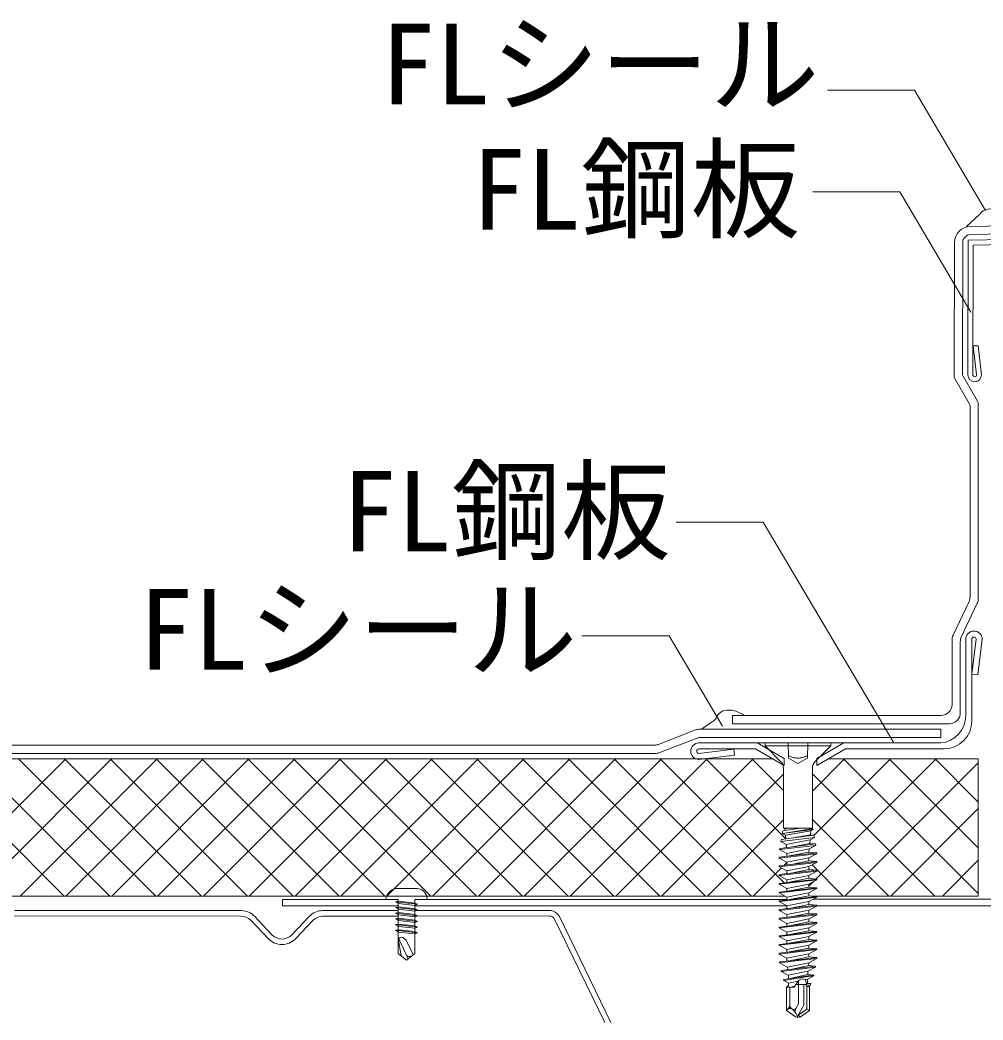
# Model space of a CAD drawing. Units: millimetres, scale not verified. Extents: x -675 to 675, y -471 to 460.
# Drawn here: x 47.5 to 222.9, y -27.2 to 155.1 of the extents above; entities that cross this region are included whole.
import ezdxf
from ezdxf.enums import TextEntityAlignment as Align

# ---------------------------------------------------------------- set-up
doc = ezdxf.new("R2010")
doc.units = ezdxf.units.MM
doc.header["$LTSCALE"] = 5
doc.linetypes.add('DASHED2', pattern=[3, 2, -1])
for name, color, linetype, lineweight in [('1-0_芯・寸法線', 7, 'Continuous', 9), ('1-3_断熱材', 30, 'Continuous', 18), ('1-4_リベットルーフ', 3, 'Continuous', 9), ('1-5_ＦＬ鋼板・ディスク', 7, 'Continuous', 9), ('1-6_アンカー類', 4, 'Continuous', 9), ('1-8_下地など', 7, 'Continuous', 9), ('1-9_下地鋼板', 1, 'Continuous', 9), ('1-D_設備2', 7, 'Continuous', 9)]:
    doc.layers.add(name, color=color, linetype=linetype, lineweight=lineweight)
doc.styles.add('ＭＳ ゴシック', font='')
doc.styles.get('ＭＳ ゴシック').set_extended_font_data('MS Gothic')

msp = doc.modelspace()

# ---------------------------------------------------------------- linework, layer by layer
at = {"layer": '1-0_芯・寸法線'}
for p, q in [((210.436, 142.268), (194.571, 142.268)), ((223.385, 120.374), (210.436, 142.268)), ((207.792, 123.742), (191.927, 123.742)), ((220.742, 101.849), (207.792, 123.742)), ((182.878, 63.563), (167.013, 63.563)), ((206.677, 23.364), (182.878, 63.563)), ((165.727, 42.867), (149.862, 42.867)), ((175.473, 26.39), (165.727, 42.867)), ((119.828, -3.218), (115.935, -3.218)), ((115.881, -5.598), (119.883, -6.063)), ((115.881, -6.638), (119.883, -7.108)), ((115.881, -7.683), (119.883, -8.148)), ((115.881, -8.723), (119.883, -9.188)), ((115.881, -9.763), (119.883, -10.228)), ((115.881, -10.808), (119.883, -11.273)), ((116.382, -12.333), (116.901, -15.438)), ((116.482, -12.378), (118.158, -16.008)), ((117.882, -12.698), (119.073, -15.273))]:
    msp.add_line(p, q, dxfattribs=at)
for points in [[(114.134, -5.148), (116.382, -5.178), (116.382, -15.013), (117.882, -16.263)], [(117.882, -16.263), (119.382, -15.013), (119.382, -5.178), (121.631, -5.148)]]:
    msp.add_lwpolyline(points, dxfattribs=at)
for points in [[(119.379, -6.268), (119.883, -6.063), (119.381, -5.843), (116.398, -5.503), (115.881, -5.598), (116.395, -5.918)], [(119.379, -7.308), (119.883, -7.108), (119.381, -6.888), (116.398, -6.548), (115.881, -6.638), (116.395, -6.958)], [(119.379, -8.353), (119.883, -8.148), (119.381, -7.928), (116.398, -7.588), (115.881, -7.683), (116.395, -8.003)], [(119.379, -9.393), (119.883, -9.188), (119.381, -8.968), (116.398, -8.628), (115.881, -8.723), (116.395, -9.043)], [(119.379, -10.433), (119.883, -10.228), (119.381, -10.013), (116.398, -9.673), (115.881, -9.763), (116.395, -10.088)], [(119.379, -11.478), (119.883, -11.273), (119.381, -11.053), (116.398, -10.713), (115.881, -10.808), (116.395, -11.128)]]:
    msp.add_lwpolyline(points, close=True, dxfattribs=at)
for centre, radius, start, end in [((116.239, -5.308), 2.111, 98.26735, 175.64604), ((119.731, -5.117), 1.901, 359.06843, 87.04545), ((116.997, -12.68), 0.599, 33.78962, 153.66779), ((116.229, -14.125), 2.183, 40.78252, 54.55595), ((118.548, -14.532), 1.08, 231.93253, 274.98137)]:
    msp.add_arc(centre, radius, start, end, dxfattribs=at)
at = {"layer": '1-3_断熱材'}
for p, q in [((-137.989, 20.433), (184.591, 20.433)), ((55.493, -4.567), (30.493, 20.433)), ((30.778, -4.567), (55.778, 20.433)), ((63.843, -4.567), (38.843, 20.433)), ((39.123, -4.567), (64.123, 20.433)), ((72.193, -4.567), (47.193, 20.433)), ((47.473, -4.567), (72.473, 20.433)), ((80.543, -4.567), (55.543, 20.433)), ((55.823, -4.567), (80.823, 20.433)), ((88.893, -4.567), (63.893, 20.433)), ((64.173, -4.567), (89.178, 20.433)), ((97.243, -4.567), (72.243, 20.433)), ((72.528, -4.567), (97.528, 20.433)), ((105.593, -4.567), (80.593, 20.433)), ((80.878, -4.567), (105.878, 20.433)), ((113.943, -4.567), (88.943, 20.433)), ((89.228, -4.567), (114.228, 20.433)), ((122.293, -4.567), (97.293, 20.433)), ((97.578, -4.567), (122.578, 20.433)), ((130.643, -4.567), (105.643, 20.433)), ((105.928, -4.567), (130.928, 20.433)), ((138.993, -4.567), (113.993, 20.433)), ((114.278, -4.567), (139.278, 20.433)), ((147.343, -4.567), (122.343, 20.433)), ((122.628, -4.567), (147.628, 20.433)), ((155.693, -4.567), (130.693, 20.433)), ((130.978, -4.567), (155.978, 20.433)), ((164.043, -4.567), (139.043, 20.433)), ((139.328, -4.567), (164.328, 20.433)), ((172.393, -4.567), (147.393, 20.433)), ((147.678, -4.567), (172.678, 20.433)), ((180.743, -4.567), (155.743, 20.433)), ((156.028, -4.567), (181.028, 20.433)), ((186.681, -2.155), (164.093, 20.433)), ((186.989, 5.887), (172.443, 20.433)), ((186.587, 14.639), (180.793, 20.433)), ((191.847, 14.553), (197.728, 20.433)), ((192.14, 6.496), (206.078, 20.433)), ((192.54, -1.454), (214.428, 20.433)), ((194.763, 20.433), (222.06, 20.433)), ((222.06, -4.129), (197.493, 20.433)), ((222.06, 4.216), (205.843, 20.433)), ((222.06, 12.566), (214.193, 20.433)), ((222.06, 20.433), (222.06, -4.567)), ((197.778, -4.567), (222.06, 19.721)), ((164.378, -4.567), (186.587, 17.643)), ((214.143, -4.567), (191.847, 17.729)), ((206.128, -4.567), (222.06, 11.371)), ((172.728, -4.567), (186.587, 9.293)), ((205.793, -4.567), (191.847, 9.379)), ((215.528, -4.567), (222.06, 1.966)), ((181.078, -4.567), (186.189, 0.545)), ((186.668, 1.024), (187.237, 1.593)), ((197.443, -4.567), (191.782, 1.094)), ((200.373, 0.853), (199.967, 1.259)), ((191.217, -2.777), (192.052, -1.942)), ((-162.57, -4.567), (186.832, -4.567)), ((191.769, -4.567), (222.06, -4.567))]:
    msp.add_line(p, q, dxfattribs=at)
at = {"layer": '1-4_リベットルーフ'}
for p, q in [((222.387, 119.675), (219.938, 117.451)), ((220.673, 117.466), (291.642, 118.872)), ((220.703, 115.966), (291.672, 117.373)), ((217.677, 90.269), (217.733, 114.473)), ((219.178, 90.669), (219.233, 114.47)), ((220.444, 85.207), (217.811, 89.767)), ((221.944, 85.609), (219.312, 90.167)), ((220.578, 49.969), (220.578, 84.707)), ((222.078, 49.634), (222.078, 85.109)), ((220.387, 49.116), (217.488, 42.969)), ((221.887, 48.781), (218.988, 42.634)), ((217.297, 42.116), (217.297, 30.329)), ((218.797, 41.781), (218.797, 28.829)), ((177.297, 26.829), (177.297, 28.329)), ((215.297, 28.329), (177.297, 28.329)), ((170.546, 25.693), (163.793, 23.069)), ((171.27, 25.829), (215.233, 25.829)), ((216.797, 26.829), (177.297, 26.829)), ((215.233, 25.829), (215.233, 24.329)), ((170.827, 24.193), (164.074, 21.569)), ((171.552, 24.329), (215.233, 24.329)), ((-138.318, 22.933), (163.069, 22.933)), ((-138.121, 21.433), (163.35, 21.433))]:
    msp.add_line(p, q, dxfattribs=at)
msp.add_lwpolyline([(179.323, 28.471), (179.1, 28.584), (178.715, 28.773), (178.323, 28.948), (177.923, 29.1), (177.511, 29.219), (177.083, 29.297), (176.826, 29.32), (176.604, 29.325), (176.217, 29.3), (175.836, 29.231), (175.475, 29.114), (175.147, 28.946), (174.865, 28.725), (174.728, 28.571), (174.671, 28.491), (174.581, 28.347), (174.499, 28.195), (174.418, 28.042), (174.335, 27.892), (174.245, 27.747), (174.187, 27.669), (174.126, 27.597), (174.01, 27.481), (173.884, 27.375), (173.751, 27.275), (173.612, 27.181), (173.47, 27.089), (173.387, 27.036), (173.228, 26.932), (172.957, 26.752), (172.691, 26.569), (172.427, 26.384), (172.166, 26.199), (171.906, 26.012), (171.756, 25.904)], dxfattribs=at)
for centre, radius, start, end in [((224.071, 118.687), 1.952, 44.72036, 149.59721), ((220.733, 114.466), 3, 91.13533, 179.86842), ((220.733, 114.466), 1.5, 91.13533, 179.86842), ((218.677, 90.267), 1, 179.86842, 210), ((220.178, 90.667), 1, 179.86842, 210), ((219.578, 84.707), 1, 0, 30), ((221.078, 85.109), 1, 0, 30), ((218.578, 49.969), 2, 334.75397, 0), ((220.078, 49.634), 2, 334.75397, 0), ((219.297, 42.116), 2, 154.75397, 180), ((220.797, 41.781), 2, 154.75397, 180), ((215.297, 30.329), 2, 270, 0), ((216.797, 28.829), 2, 270, 0), ((171.27, 23.829), 2, 90, 111.23535), ((171.552, 22.329), 2, 90, 111.23535), ((163.069, 24.933), 2, 270, 291.23535), ((163.35, 23.433), 2, 270, 291.23535)]:
    msp.add_arc(centre, radius, start, end, dxfattribs=at)
at = {"layer": '1-5_ＦＬ鋼板・ディスク'}
for p, q in [((220.178, 90.398), (220.234, 114.964)), ((220.234, 114.964), (263.842, 115.822)), ((263.628, 114.893), (221.146, 114.062)), ((221.146, 114.062), (221.097, 90.37)), ((221.761, 90.415), (221.163, 95.718)), ((221.163, 95.718), (222.078, 95.718)), ((222.078, 95.718), (222.677, 90.393)), ((219.797, 28.31), (219.797, 42.228)), ((220.897, 27.302), (220.897, 42.228)), ((221.694, 42.274), (220.905, 35.863)), ((222.797, 42.228), (221.997, 35.728)), ((220.905, 35.863), (221.997, 35.728)), ((171.131, 21.432), (177.542, 22.221)), ((215.233, 23.329), (171.177, 23.329)), ((181.481, 22.229), (171.177, 22.229)), ((177.542, 22.221), (177.677, 21.129)), ((186.677, 19.229), (181.481, 22.229)), ((186.677, 20.499), (181.775, 23.329)), ((192.677, 20.499), (197.578, 23.329)), ((215.87, 22.229), (197.873, 22.229)), ((171.177, 20.329), (177.677, 21.129)), ((186.677, 20.499), (186.677, 19.229))]:
    msp.add_line(p, q, dxfattribs=at)
msp.add_lwpolyline([(192.677, 20.499), (192.677, 19.229), (197.873, 22.229)], dxfattribs=at)
for centre, radius, start, end in [((221.472, 90.442), 1.295, 181.95272, 267.9644), ((221.44, 90.408), 0.344, 186.38279, 267.78987), ((221.391, 90.434), 1.287, 271.53553, 358.16648), ((221.414, 90.411), 0.346, 272.00816, 0.79999), ((221.297, 42.228), 1.5, 0, 180), ((221.297, 42.228), 0.4, 6.59439, 180), ((214.797, 28.31), 5, 275, 0), ((215.897, 27.302), 5, 270.40307, 360), ((171.177, 21.829), 1.5, 90, 270), ((171.177, 21.829), 0.4, 90, 263.40561)]:
    msp.add_arc(centre, radius, start, end, dxfattribs=at)
at = {"layer": '1-6_アンカー類'}
for p, q in [((183.217, 23.324), (195.217, 23.324)), ((183.217, 23.324), (183.217, 22.824)), ((183.217, 22.824), (195.217, 22.824)), ((183.217, 22.824), (186.001, 20.04)), ((195.217, 22.824), (192.433, 20.04)), ((195.217, 23.324), (195.217, 22.824)), ((186.587, 18.625), (186.587, 7.824)), ((191.847, 18.625), (191.847, 7.824)), ((191.967, 7.552), (186.347, 6.821)), ((189.707, 7.824), (186.432, 7.338)), ((186.587, 7.824), (191.847, 7.824)), ((186.587, 7.824), (186.831, 7.694)), ((186.831, 7.694), (187.599, 7.824)), ((186.831, 7.694), (186.857, 7.401)), ((186.935, 6.509), (191.572, 7.343)), ((187.196, 6.932), (191.641, 7.665)), ((191.655, 7.824), (191.641, 7.665)), ((191.953, 7.637), (191.641, 7.665)), ((191.953, 7.637), (191.967, 7.552)), ((186.167, 5.725), (186.107, 5.359)), ((192.134, 6.531), (186.167, 5.725)), ((186.935, 6.509), (186.994, 5.836)), ((187.991, 5.971), (191.506, 6.586)), ((191.426, 5.675), (191.368, 5.008)), ((192.207, 6.09), (191.426, 5.675)), ((192.134, 6.531), (191.506, 6.586)), ((185.903, 4.112), (185.868, 3.896)), ((192.399, 4.918), (185.903, 4.112)), ((187.081, 4.841), (187.131, 4.264)), ((191.28, 4.007), (187.745, 3.284)), ((187.861, 4.355), (191.368, 5.008)), ((192.399, 4.918), (191.368, 5.008)), ((192.667, 3.155), (185.767, 2.36)), ((187.217, 3.179), (187.217, 2.677)), ((187.698, 2.732), (191.217, 3.432)), ((187.698, 1.142), (191.217, 1.842)), ((192.667, 3.305), (191.217, 3.432)), ((192.667, 3.155), (191.217, 2.384)), ((191.217, 2.384), (191.217, 1.842)), ((192.667, 1.715), (191.217, 1.842)), ((192.667, 3.305), (192.667, 3.155)), ((192.667, 1.715), (185.767, 0.92)), ((185.767, 0.92), (185.767, 0.77)), ((185.767, 0.77), (187.217, -0.001)), ((192.667, 0.125), (185.767, -0.67)), ((187.217, 1.589), (187.217, 1.087)), ((187.217, -0.001), (191.217, 0.794)), ((187.698, -0.448), (191.217, 0.252)), ((192.667, 0.125), (191.217, 0.252)), ((185.767, -0.67), (185.767, -0.82)), ((185.767, -0.82), (187.217, -1.591)), ((192.667, -1.465), (185.767, -2.26)), ((187.217, -0.001), (187.217, -0.503)), ((187.217, -1.591), (191.217, -0.796)), ((187.217, -1.591), (187.217, -2.093)), ((187.698, -2.038), (191.217, -1.338)), ((192.667, -0.025), (191.217, -0.796)), ((191.217, -0.796), (191.217, -1.338)), ((192.667, -1.465), (191.217, -1.338)), ((192.667, -1.615), (191.217, -2.386)), ((185.767, -2.26), (185.767, -2.41)), ((192.667, -3.055), (185.767, -3.85)), ((192.667, -3.205), (185.767, -4)), ((187.217, -3.181), (187.217, -3.683)), ((187.698, -3.628), (191.217, -2.928)), ((191.217, -2.386), (191.217, -2.928)), ((192.667, -3.055), (191.217, -2.928)), ((192.667, -3.205), (191.217, -3.976)), ((192.667, -3.055), (192.667, -3.205)), ((185.767, -3.85), (185.767, -4)), ((192.667, -4.645), (185.767, -5.44)), ((192.667, -4.795), (185.767, -5.59)), ((185.767, -5.44), (185.767, -5.59)), ((187.217, -4.771), (187.217, -5.273)), ((187.698, -5.218), (191.217, -4.518)), ((191.217, -3.976), (191.217, -4.518)), ((192.667, -4.645), (191.217, -4.518)), ((192.667, -4.795), (191.217, -5.566)), ((192.667, -4.645), (192.667, -4.795)), ((192.667, -6.235), (185.767, -7.03)), ((192.667, -6.385), (185.767, -7.18)), ((185.767, -7.03), (185.767, -7.18)), ((187.217, -6.361), (187.217, -6.863)), ((187.698, -6.808), (191.217, -6.108)), ((191.217, -5.566), (191.217, -6.108)), ((192.667, -6.235), (191.217, -6.108)), ((192.667, -6.385), (191.217, -7.156)), ((191.217, -7.156), (191.217, -7.698)), ((192.667, -6.235), (192.667, -6.385)), ((192.667, -7.825), (185.767, -8.62)), ((192.667, -7.975), (185.767, -8.77)), ((185.767, -8.62), (185.767, -8.77)), ((187.217, -7.951), (187.217, -8.453)), ((187.698, -8.398), (191.217, -7.698)), ((192.667, -7.825), (191.217, -7.698)), ((192.667, -7.975), (191.217, -8.746)), ((191.217, -8.746), (191.217, -9.288)), ((192.667, -7.825), (192.667, -7.975)), ((192.667, -9.415), (185.767, -10.21)), ((192.667, -9.565), (185.767, -10.36)), ((185.767, -10.21), (185.767, -10.36)), ((187.217, -9.541), (187.217, -10.043)), ((187.698, -9.988), (191.217, -9.288)), ((187.698, -11.578), (191.217, -10.878)), ((192.667, -9.415), (191.217, -9.288)), ((192.667, -9.565), (191.217, -10.336)), ((191.217, -10.336), (191.217, -10.878)), ((192.667, -11.005), (191.217, -10.878)), ((192.667, -9.415), (192.667, -9.565)), ((192.667, -11.155), (185.767, -11.95)), ((192.667, -12.595), (185.767, -13.39)), ((192.667, -12.745), (185.767, -13.54)), ((187.217, -11.131), (187.217, -11.633)), ((187.217, -12.721), (187.217, -13.223)), ((187.698, -13.168), (191.217, -12.468)), ((192.667, -11.155), (191.217, -11.926)), ((191.217, -11.926), (191.217, -12.468)), ((192.667, -12.595), (191.217, -12.468)), ((192.667, -12.745), (191.217, -13.516)), ((192.667, -11.005), (192.667, -11.155)), ((192.667, -12.595), (192.667, -12.745)), ((185.767, -13.39), (185.767, -13.54)), ((192.667, -14.185), (185.767, -14.98)), ((192.667, -14.335), (185.767, -15.13)), ((187.217, -14.311), (187.217, -14.813)), ((187.698, -14.758), (191.217, -14.058)), ((191.217, -13.516), (191.217, -14.058)), ((192.667, -14.185), (191.217, -14.058)), ((192.667, -14.335), (191.217, -15.106)), ((192.667, -14.185), (192.667, -14.335)), ((185.767, -14.98), (185.767, -15.13)), ((185.861, -16.57), (189.829, -16.102)), ((187.217, -15.901), (187.217, -16.176)), ((187.217, -16.176), (187.236, -16.408)), ((187.712, -16.352), (188.561, -16.176)), ((188.561, -16.176), (191.217, -15.648)), ((192.667, -15.775), (189.829, -16.102)), ((192.667, -15.925), (191.172, -16.72)), ((191.217, -15.106), (191.217, -15.648)), ((192.667, -15.775), (191.217, -15.648)), ((192.667, -15.775), (192.667, -15.925)), ((185.861, -16.57), (185.861, -16.72)), ((192.414, -17.365), (186.179, -18.16)), ((192.414, -17.515), (186.179, -18.31)), ((186.179, -18.16), (186.179, -18.31)), ((187.327, -17.5), (187.37, -18.008)), ((187.927, -17.937), (191.127, -17.253)), ((192.414, -17.515), (191.045, -18.243)), ((191.172, -16.72), (191.127, -17.253)), ((192.414, -17.365), (191.127, -17.253)), ((192.414, -17.365), (192.414, -17.515)), ((191.058, -19.103), (186.559, -19.745)), ((186.559, -19.745), (186.652, -19.983)), ((191.078, -19.25), (186.652, -19.983)), ((187.451, -18.987), (187.467, -19.176)), ((187.467, -19.615), (187.467, -19.176)), ((189.615, -19.176), (188.058, -19.531)), ((189.317, -24.216), (189.317, -19.979)), ((189.615, -19.176), (190.994, -18.859)), ((190.553, -19.79), (190.967, -19.706)), ((190.553, -19.79), (190.804, -20.512)), ((192.096, -19.105), (190.967, -19.706)), ((190.967, -19.706), (190.967, -20.474)), ((191.045, -18.243), (190.994, -18.859)), ((192.096, -18.955), (190.994, -18.859)), ((191.058, -19.103), (192.096, -18.955)), ((191.078, -19.25), (192.096, -19.105)), ((192.096, -18.955), (192.096, -19.105)), ((187.117, -21.176), (187.467, -20.85)), ((187.117, -25.422), (187.117, -21.176)), ((187.117, -21.176), (188.54, -21.176)), ((187.467, -20.416), (187.467, -20.85)), ((187.717, -24.373), (187.717, -21.176)), ((187.93, -21.176), (188.647, -21.01)), ((188.346, -21.102), (187.93, -21.176)), ((188.864, -20.676), (190.672, -20.676)), ((190.317, -24.425), (190.317, -20.676)), ((191.57, -20.527), (190.662, -20.689)), ((190.804, -20.512), (190.967, -20.474)), ((191.433, -20.879), (190.807, -20.986)), ((190.817, -25.161), (190.817, -20.989)), ((191.57, -20.527), (190.967, -20.474)), ((190.987, -21.041), (191.163, -21.022)), ((190.987, -21.041), (191.317, -21.176)), ((191.433, -20.879), (191.163, -21.022)), ((191.317, -21.176), (191.163, -21.022)), ((191.317, -25.422), (191.317, -21.176)), ((191.57, -20.527), (191.433, -20.879)), ((187.356, -25.2), (187.117, -25.422)), ((188.766, -26.576), (187.117, -25.422)), ((188.12, -25.147), (188.187, -25.194)), ((188.835, -25.051), (189.317, -24.216)), ((189.264, -26.249), (190.317, -24.425)), ((189.264, -26.249), (190.817, -25.161)), ((189.668, -26.576), (191.317, -25.422)), ((190.817, -25.161), (191.317, -25.422)), ((189.217, -26.676), (188.766, -26.576)), ((188.817, -25.912), (189.217, -26.676)), ((189.264, -26.249), (189.217, -26.676)), ((189.217, -26.676), (189.668, -26.576)), ((189.668, -26.576), (189.264, -26.249))]:
    msp.add_line(p, q, dxfattribs=at)
at = {"layer": '1-6_アンカー類', "linetype": 'DASHED2'}
msp.add_lwpolyline([(187.423, 23.324), (187.519, 20.578), (189.223, 19.594), (190.927, 20.578), (191.023, 23.324)], dxfattribs=at)
at = {"layer": '1-6_アンカー類'}
for points in [[(186.432, 7.338), (186.347, 6.821), (186.935, 6.509)], [(191.967, 7.552), (191.572, 7.343), (191.506, 6.586)], [(192.134, 6.531), (192.207, 6.09), (186.107, 5.359)], [(186.107, 5.359), (187.081, 4.841), (191.426, 5.675)], [(192.399, 4.918), (192.447, 4.628), (185.868, 3.896)], [(185.868, 3.896), (187.217, 3.179), (187.745, 3.284)], [(192.447, 4.628), (191.28, 4.007), (191.217, 3.432)], [(192.667, 3.305), (185.767, 2.51), (185.767, 2.36)], [(185.767, 2.36), (187.217, 1.589), (191.217, 2.384)], [(192.667, 1.715), (192.667, 1.565), (185.767, 0.77)], [(192.667, 0.125), (192.667, -0.025), (185.767, -0.82)], [(192.667, 1.565), (191.217, 0.794), (191.217, 0.252)], [(192.667, -1.465), (192.667, -1.615), (185.767, -2.41)], [(185.767, -2.41), (187.217, -3.181), (191.217, -2.386)], [(185.767, -4), (187.217, -4.771), (191.217, -3.976)], [(185.767, -5.59), (187.217, -6.361), (191.217, -5.566)], [(185.767, -7.18), (187.217, -7.951), (191.217, -7.156)], [(185.767, -8.77), (187.217, -9.541), (191.217, -8.746)], [(185.767, -10.36), (187.217, -11.131), (191.217, -10.336)], [(192.667, -11.005), (185.767, -11.8), (185.767, -11.95)], [(185.767, -11.95), (187.217, -12.721), (191.217, -11.926)], [(185.767, -13.54), (187.217, -14.311), (191.217, -13.516)], [(185.767, -15.13), (187.217, -15.901), (191.217, -15.106)], [(192.667, -15.925), (189.846, -16.25), (185.861, -16.72)], [(185.861, -16.72), (187.327, -17.5), (191.172, -16.72)], [(186.179, -18.31), (187.451, -18.987), (191.045, -18.243)], [(186.652, -19.983), (187.467, -20.416), (189.271, -20.05)], [(190.553, -19.79), (189.936, -19.627), (189.317, -19.979), (188.54, -21.176)], [(188.647, -21.01), (188.346, -21.102), (188.54, -21.176)], [(190.987, -21.041), (190.807, -20.986), (190.662, -20.689), (190.804, -20.512)]]:
    msp.add_lwpolyline(points, dxfattribs=at)
at = {"layer": '1-6_アンカー類', "linetype": 'DASHED2'}
msp.add_arc((189.193, 24.16), 3.585, 241.90852, 298.09148, dxfattribs=at)
at = {"layer": '1-6_アンカー類'}
for centre, radius, start, end in [((184.587, 18.625), 2, 0, 45), ((193.847, 18.625), 2, 135, 180), ((186.59, -24.373), 1.128, 312.84567, 0), ((187.771, -25.647), 0.609, 55, 132.84567), ((188.662, -24.373), 0.945, 180, 235), ((188.445, -24.826), 0.45, 235, 330), ((187.031, -26.845), 2.015, 27.60003, 55), ((189.609, -25.498), 0.894, 150, 207.60003)]:
    msp.add_arc(centre, radius, start, end, dxfattribs=at)
at = {"layer": '1-8_下地など'}
for p, q in [((87.788, -7.217), (46.423, -7.202)), ((116.382, -7.212), (102.593, -7.217)), ((143.958, -7.202), (119.382, -7.211)), ((46.393, -8.202), (87.723, -8.217)), ((89.488, -8.962), (92.723, -12.372)), ((93.428, -11.667), (90.198, -8.257)), ((100.183, -8.257), (96.948, -11.667)), ((97.653, -12.372), (100.888, -8.962)), ((102.658, -8.217), (116.382, -8.212)), ((119.73, -8.21), (143.983, -8.202)), ((144.858, -8.762), (154.043, -27.632)), ((155.108, -27.632), (145.743, -8.302))]:
    msp.add_line(p, q, dxfattribs=at)
for centre, radius, start, end in [((87.68, -10.78), 3.564, 45.10174, 88.29857), ((102.608, -10.573), 3.356, 90.2892, 136.31045), ((143.923, -9.254), 2.051, 27.59187, 89.05121), ((87.694, -10.748), 2.531, 44.87833, 89.40691), ((102.696, -10.781), 2.564, 90.87901, 134.81571), ((143.983, -9.169), 0.965, 24.83808, 89.94263), ((95.213, -9.861), 3.537, 225.25266, 269.60713), ((95.2, -9.891), 2.507, 225.07233, 269.72781), ((95.169, -9.872), 2.526, 270.44639, 314.75349), ((95.175, -9.886), 3.511, 270.22181, 314.91841)]:
    msp.add_arc(centre, radius, start, end, dxfattribs=at)
at = {"layer": '1-9_下地鋼板'}
for p, q in [((95.308, -5.22), (95.308, -6.324)), ((95.308, -5.22), (116.382, -5.22)), ((119.382, -5.22), (187.217, -5.22)), ((187.682, -5.22), (188.984, -5.22)), ((248.873, -5.127), (192.044, -5.127)), ((95.308, -6.324), (116.382, -6.325)), ((119.382, -6.325), (187.15, -6.326)), ((192.667, -6.326), (250.183, -6.327)), ((250.183, -6.327), (199.803, -6.327))]:
    msp.add_line(p, q, dxfattribs=at)

# ---------------------------------------------------------------- texts
at = {"layer": '1-0_芯・寸法線', "style": 'ＭＳ ゴシック'}
for p in [(129.718, 112.49), (106.131, 53.852)]:
    msp.add_text('FL鋼板', height=14.66, dxfattribs=at).set_placement(p, align=Align.BOTTOM_LEFT)
at = {"layer": '1-D_設備2', "style": 'ＭＳ ゴシック'}
for p in [(113.194, 135.312), (69.073, 32.308)]:
    msp.add_text('FLシール', height=14.66, dxfattribs=at).set_placement(p, align=Align.BOTTOM_LEFT)

doc.saveas('drawing.dxf')
